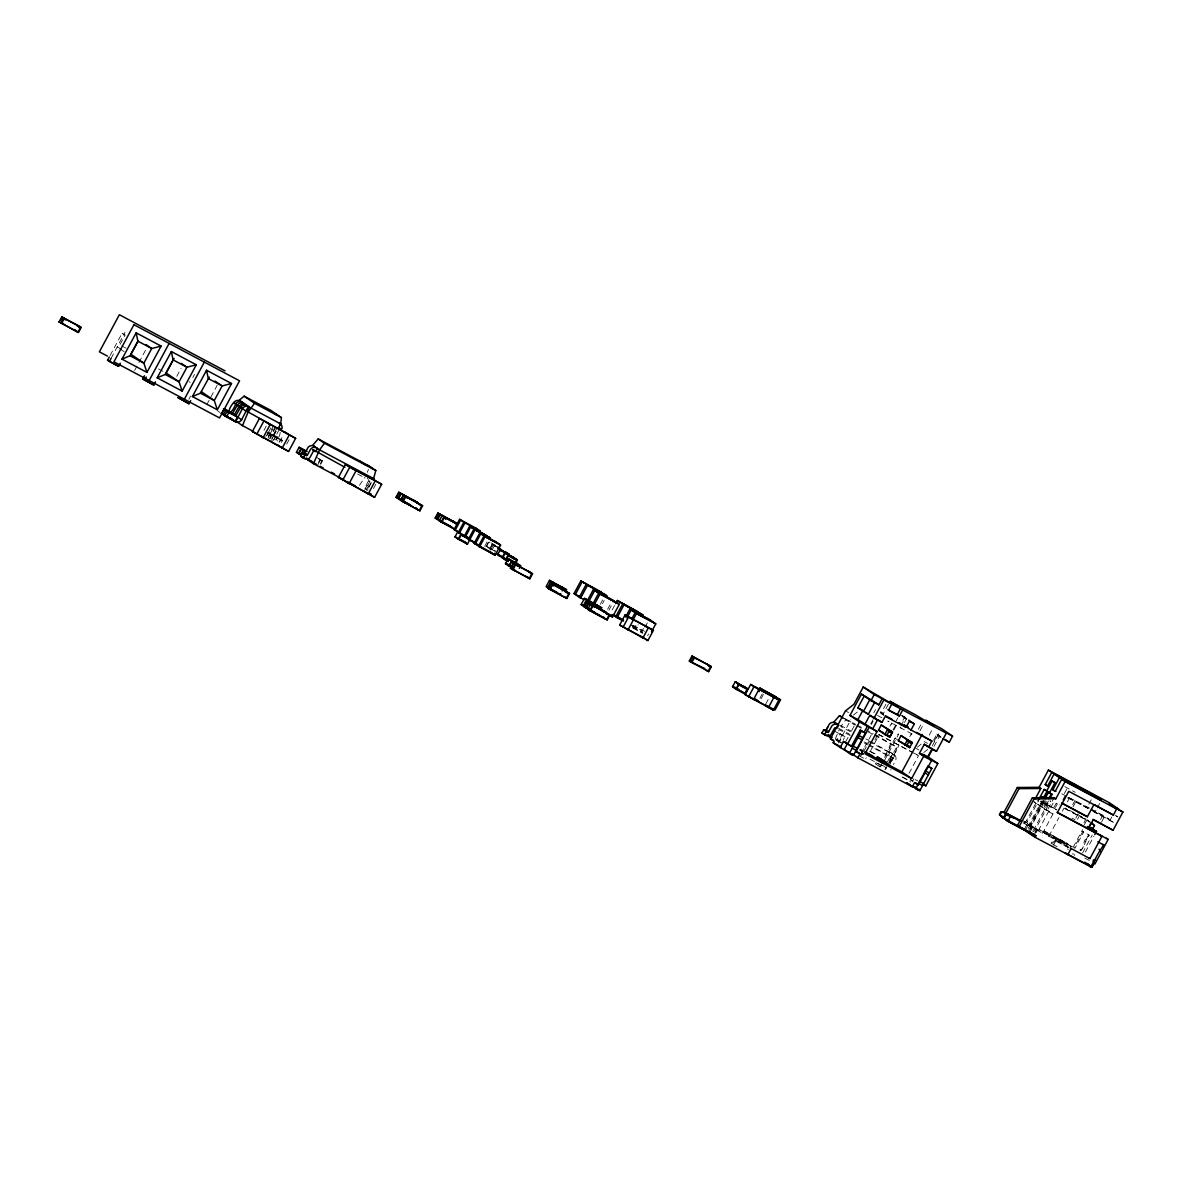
<?xml version="1.0" encoding="UTF-8"?>
<svg xmlns="http://www.w3.org/2000/svg" width="1182" height="1182" viewBox="0 0 1182 1182"><rect width="100%" height="100%" fill="white"/><g stroke="black" fill="none" stroke-linecap="round" stroke-linejoin="round"><path stroke-width="0.75" stroke-dasharray="5 3.75" d="M272.643 429.051L270.382 433.454L278.982 438.094L277.386 441.078M874.724 734.436L897.049 747.275L894.833 755.342L890.12 764.089M368.799 480.232L365.932 485.639A4.107 4.004 -55.6 0 0 365.238 488.934M367.321 472.372L368.444 469.298M890.8 742.99L887.992 750.659L883.53 757.884M835.334 738.913L839.146 729.708L850.272 735.618M863.924 748.59L862.18 750.851L858.959 748.649M263.985 430.381L266.231 426.111M270.841 427.825L268.595 432.08L270.397 433.306M273.692 425.417L268.935 434.607A5.275 5.142 -55.6 0 0 268.787 435.966M275.303 426.525L270.56 435.715A5.275 5.142 -55.6 0 0 270.604 438.419L276.056 431.253M275.761 427.323L271.993 434.562L282.395 440.443L280.784 443.413M276.352 429.184L272.348 436.956A5.275 5.142 -55.6 0 0 272.2 438.315M276.056 431.386L271.476 440.384M279.159 429.657L275.406 436.808L270.811 435.05L281.552 440.517M280.208 432.302C279.055 443.738 271.934 432.981 277.282 438.256L274.889 442.718M110.133 355.457L122.056 333.324L125.115 334.949M111.093 358.323L124.996 332.334M134.6 370.527L138.072 364.086M138.944 362.46L146.76 347.951M176.753 376.334L181.097 368.267M192.799 377.59L194.542 374.369M188.884 399.324L190.583 396.162M206.747 404.717L217.163 385.347M267.073 435.331L268.669 432.346L278.982 438.094M268.063 438.049L270.471 433.572L268.669 432.346L265.743 436.439M270.486 437.665L272.082 434.68L282.395 440.443M273.884 440L275.495 437.015L282.587 440.797M275.583 439.852L277.194 436.867M278.996 442.186L280.607 439.202M279.602 442.038L283.444 434.887M286.694 444.137L289.029 439.778M318.313 458.764L319.953 459.621L317.855 463.536L319.716 464.822M320.485 459.473L321.814 460.906L320.411 463.521M318.091 464.393L320.795 459.355L318.608 458.202M320.632 464.408L322.671 460.64L320.795 459.355M364.839 489.348L369.464 480.778M369.966 481.399L367.218 486.511A4.107 4.004 -55.6 0 0 366.686 490.367M371.251 482.271L368.503 487.383L365.932 485.639M371.03 483.335L368.651 487.693M373.482 488.58L375.832 484.221M484.664 546.335L487.87 540.396M485.832 546.882L488.727 541.637L496.484 545.833M486.792 546.424L488.55 542.272L496.174 546.394M496.41 547L491.993 543.883L496.839 546.527M489.939 548.581L492.037 544.68M489.747 549.231L492.466 544.193L489.2 541.962M490.56 550.132L493.692 544.311M492.318 549.556L494.726 545.094M600.323 604.298L602.879 599.555M602.495 603.618L604.194 600.456M607.607 609.291L611.005 602.968M608.922 610.193L613.177 602.288M612.202 609.942L614.758 605.214M635.089 626.992L635.946 625.411M631.587 625.322L636.418 627.893L638.117 624.731M641.087 632.887L643.481 628.425M644.929 627.243L647.485 622.5M647.662 635.606L648.504 634.025M759.878 698.252L762.287 693.79M761.031 698.828L763.38 694.455M765.803 703.955L769.009 698.015M839.9 733.667L841.924 735.056L838.585 741.277L836.561 739.888L839.9 733.667L844.967 736.682L843.298 739.784M838.363 742.99L850.863 719.764M841.628 742.887L839.589 741.498L842.943 735.293M845.691 741.764L848.277 736.947M851.734 730.535L855.192 724.123M873.823 712.776L875.507 709.643M870.72 724.019L873.262 719.291M871.356 724.463L873.055 721.301M883.826 715.346L881.004 713.411L885.909 704.295M863.215 754.338L861.353 753.067L864.057 748.043M864.781 746.994L872.523 732.604M860.555 755.919L864.308 748.886M888.362 704.28L883.442 713.411L877.207 710.101M863.894 751.338L869.08 741.705M874.902 740.035L878.344 733.638M870.573 750.762L879.216 734.716L912.785 752.461M889.972 726.147L891.671 723L890.607 726.575M896.325 720.71L897.965 717.666M893.09 729.826L895.646 725.098M893.725 730.269L896.281 725.541M902.915 720.296L904.555 717.267L907.333 719.173M900.876 726.029L905.56 717.341L902.339 715.627M884.609 757.529L894.937 738.351A5.762 1.271 -62 0 1 898.719 734.007L883.722 761.873M881.018 766.896L880.383 766.453L882.437 762.656M904.481 722.557L906.83 718.213L905.56 717.341M887.18 762.39L890.031 756.997L888.48 755.195L890.135 752.121L894.198 754.722A4.654 4.536 -55.6 0 1 895.749 760.085L893.4 764.518M889.573 760.159L898.172 744.172M884.978 769.379A5.762 1.271 -62 0 0 885.229 769.246L886.663 766.645M888.465 763.277L891.317 757.869L889.765 756.066M889.544 762.907L899.044 745.251M889.736 764.148L892.602 758.755L891.036 756.953L892.691 753.88L894.198 754.722M909.8 736.682L911.499 733.534L910.436 737.11M918.34 729.338L921.605 723.266M919.951 730.845L924.043 723.251M929.244 735.13L932.509 729.058M909.017 773.353L918.517 755.697L915.311 753.998M933.514 740.242L936.779 734.155L939.764 735.736L934.031 746.374M913.863 778.864L912.77 780.903L908.81 778.79M934.061 741.38L937.326 735.293L941.049 737.273M932.273 745.872L939.025 733.342M1024.07 822.288A2.541 2.482 -55.6 0 0 1026.464 820.603L1037.663 799.83M1046.321 801.219L1042.923 807.528L1036.57 803.627L1038.269 800.48M1024.011 822.746A2.541 2.482 -55.6 0 0 1027.527 821.327L1038.712 800.554M1024.587 828.818L1027.365 823.677L1024.676 821.845M1025.651 829.557L1028.414 824.401L1033.378 827.045L1027.365 823.677M1036.57 803.627L1033.703 801.662L1052.985 813.97L1042.627 833.221L1029.286 824.09L1042.081 800.48M1044.194 800.229L1040.795 806.523L1039.953 805.947L1042.494 801.219M1045.627 800.908A5.762 5.614 -55.6 0 0 1042.952 803.45L1031.753 824.223A2.541 2.482 -55.6 0 1 1027.912 825.45L1026.862 824.726A2.541 2.482 -55.6 0 0 1030.704 823.499L1041.889 802.726A5.762 5.614 -55.6 0 1 1043.307 800.982M1028.03 827.947A5.762 5.614 -55.6 0 0 1030.069 825.775L1045.346 797.392M1028.429 829.04A5.762 5.614 -55.6 0 0 1031.118 826.499L1046.395 798.116M1028.828 831.729L1031.591 826.587L1028.414 824.401M1030.674 829.35L1032.314 826.321M1030.571 831.168L1032.654 827.311L1037.604 829.941L1035.979 832.985M1048.434 800.968L1044.179 808.857L1047.163 810.424L1043.765 808.104L1048.02 800.229M1032.876 830.414A5.762 5.614 -55.6 0 0 1034.294 828.671L1049.572 800.288M1032.669 831.936A5.762 5.614 -55.6 0 0 1035.358 829.395L1050.635 801.012A5.762 5.614 -55.6 0 0 1049.956 800.716M1034.915 832.261L1036.555 829.217L1031.591 826.587M1034.22 834.625L1036.673 830.059L1032.654 827.311M1052.985 813.97L1047.045 810.808L1054.137 797.628M1043.47 832.586L1044.282 831.064L1067.937 843.756L1067.11 845.278L1038.919 829.454L1054.063 801.337M1056.25 803.184L1053.517 808.252L1054.58 808.976L1057.314 803.908L1056.25 803.184L1059.382 804.853M1064.361 793.491L1066.829 788.926M1068.41 846.667L1048.862 836.28L1044.312 833.162L1045.124 831.64L1044.282 831.064M1048.862 836.28L1058.954 817.53M1062.322 811.28L1064.007 808.163M1067.361 801.913L1069.045 798.781L1064.421 796.328M1072.488 846.903L1054.374 837.152L1051.093 843.224L1051.936 843.815L1055.216 837.728M1072.739 804.647L1076.019 798.559M1053.517 843.032L1056.058 838.304L1054.374 837.152M1072.975 806.892L1077.068 799.298M1053.635 844.967L1055.822 840.919L1054.965 840.328L1068.912 847.745M1075.827 818.18L1078.279 813.615M1077.511 819.348L1079.151 816.304M1066.267 844.702L1067.08 843.18M1088.844 804.218L1091.311 799.653M1083.953 822.79L1085.992 818.993L1065.13 808.074M1084.322 824.785L1087.056 819.717L1085.992 818.993L1089.627 822.258M1073.212 847.154L1082.638 829.646M1082.786 831.522L1074.054 847.73L1074.896 848.321L1083.628 832.098L1082.786 831.522L1089.582 835.26C1084.337 839.383 1085.844 847.006 1080.038 850.7M1093.926 811.31L1114.656 823.012L1094.828 812.477L1096.468 809.434M1097.28 807.912L1099.733 803.361M1079.979 849.755C1085.682 850.242 1082.003 837.211 1087.13 839.826M1086.273 839.25L1088.74 834.684L1089.582 835.26M1082.609 852.931L1092.212 835.098M1100.56 819.599L1103.84 813.512M1085.386 852.104L1093.956 836.176M1101.447 822.273L1104.712 816.201L1090.986 808.902M1110.223 819.968L1111.848 816.925M359.476 485.285L365.105 476.967M268.521 436.306L270.471 433.572M269.156 438.773L272.082 434.68M271.919 438.64L273.884 435.907M272.569 441.108L275.495 437.015M365.829 489.643L370.926 482.98M890.12 762.405L893.178 758.416A4.654 4.536 -55.6 0 0 891.642 752.964M853.374 715.125L859.048 710.678M917.247 747.201L924.339 741.661L927.515 743.345M923.763 752.52L928.018 749.196M885.229 769.246L885.51 769.039A5.762 1.271 -62 0 0 886.53 767.945M1072.177 853.906L1073.552 854.025M860.895 750.762L863.288 750.851L858.324 748.221M1064.805 786.651L1075.251 792.295M1115.099 815.432L1117.936 816.939L1115.601 815.344M1089.464 808.089L1067.878 796.978M1066.267 796.121L1061.436 793.565L1063.549 795.013M1068.439 797.599L1109.159 819.244L1104.712 816.201M1067.863 797.466L1092.301 810.453M1068.336 798.042L1089.272 809.168M900.832 715.287L906.83 718.213M1065.174 808.577L1090.232 821.889M1064.672 808.473L1089.715 821.786M880.176 712.125L883.294 713.78M881.004 713.411L884.121 715.066M1056.531 809.626L1040.588 801.16L1056.649 809.921M1071.897 818.047L1074.999 819.702M877.443 715.435L882.319 718.021M912.135 733.963L887.845 721.064L888.48 721.493M1039.953 805.947L1043.765 808.104M845.44 710.899L848.617 712.598M915.828 748.309L919.005 749.994M894.937 738.351L897.419 739.666M914.277 753.244L917.247 754.825M878.477 734.421L913.716 753.141M844.82 718.553L855.428 724.197M857.039 725.039L863.466 728.467M865.076 729.324L873.114 733.594M856.861 725.925L861.693 728.481M868.12 731.894L872.937 734.465M874.547 735.322L897.049 747.275M1045.124 831.64L1067.937 843.756M1023.346 820.929L1029.286 824.09M1056.058 838.304L1071.764 846.652M1038.919 829.454L1071.498 846.77M1044.312 833.162L1067.11 845.278M840.328 725.334L851.439 731.244M865.741 738.839L868.933 740.523M870.513 741.365L894.833 755.342L866.229 740.154M1023.124 822.894L1027.912 825.45M1036.673 830.059L1042.627 833.221M850.331 731.702L840.801 726.635L845.706 720.001L855.251 725.068L849.001 720.769M1055.822 840.919L1068.41 847.612M121.731 345.898L126.326 348.335M1084.781 858.102L1091.075 861.442M838.673 728.393L849.799 734.303M864.101 741.912L867.278 743.596M868.859 744.438L893.178 758.416L869.346 745.753M491.697 544.444L496.071 546.764M357.629 474.056L362.401 476.582M864.574 743.212L867.751 744.911M117.136 346.947L121.761 349.399M158.506 368.917L164.653 372.197M1052.793 844.391L1060.417 848.44M486.437 546.187L495.539 551.078M834.329 731.023L844.967 736.682M491.047 549.128L495.421 551.447M487.472 547.443L494.77 551.314M633.286 625.322L644.545 631.306M870.617 751.516L876.438 754.618M316.111 457.153L322.671 460.64M869.568 751.25L876.852 755.121M631.882 625.278L642.062 630.597M632.725 626.844L642.373 631.986M632.429 626.903L642.092 632.03M633.168 627.908L642.831 633.035M632.872 627.952L642.535 633.079M859.875 749.565L863.303 751.131M915.178 779.573L917.823 780.977M862.195 752.801L863.835 753.673M836.561 739.888L839.589 741.498M861.353 753.067L863.54 754.219M835.541 739.666L838.585 741.277M836.457 740.42L841.274 742.976M869.996 759.213L886.042 767.739L882.289 765.153M879.098 764.34L876.113 762.759L875.434 763.823L880.383 766.453M907.17 779.544L900.832 776.175L910.775 782.011M859.831 756.185L863.554 758.164M1092.508 810.882L1094.828 812.477M1041.889 802.726L1042.952 803.45M936.779 734.155L940.916 736.992M937.326 735.293L940.015 737.125M1044.179 808.857L1047.045 810.808M1085.179 841.274L1086.036 841.85M902.383 716.528L906.55 719.395M1080.555 849.888L1081.397 850.464M900.108 727.477L901.364 728.334M1026.464 820.603L1027.527 821.327M1030.704 823.499L1031.753 824.223M1067.449 848.898L1068.306 849.474M1036.555 829.217L1037.604 829.941M1030.069 825.775L1031.118 826.499M1034.294 828.671L1035.358 829.395M842.042 717.075L848.307 721.375M889.603 755.8L892.277 757.647M910.229 779.765L913.095 781.73M859.477 750.009L862.269 751.915M876.069 764.252L879.659 766.719A5.762 1.271 -62 0 0 880.28 766.616L880.56 766.409A5.762 1.271 -62 0 0 881.565 765.315M836.974 739.105L838.998 740.493M632.459 625.175L636.418 627.893M367.247 478.429L368.518 479.316M319.953 459.621L321.814 460.906M122.056 333.324L124.996 335.348L119.781 345.026L118.673 344.257M189.076 381.668L190.184 382.436M217.902 411.114L219.689 412.341M120.003 348.912L124.287 351.852M1074.157 854.438L1074.734 855.399M1087.056 819.717L1089.198 821.697M367.809 490.693A4.107 4.004 -55.6 0 1 367.957 488.417M891.036 770.103A4.107 4.004 -55.6 0 1 890.563 769.792M862.875 753.141A5.762 1.271 -62 0 1 861.383 755.224M866.332 757.854A5.762 1.271 -62 0 1 865.682 758.504M272.008 434.415L273.81 435.656L267.398 432.715L272.008 434.415"/><path stroke-width="1.5" d="M860.186 730.121L865.416 733.091L853.419 755.387L849.444 753.289L861.456 730.993L860.186 730.121L851.454 746.33L843.46 741.469L840.195 747.556L848.129 751.767M927.944 766.113L931.844 768.389L919.847 790.684L915.873 788.586L918.621 783.119M280.681 423.895L281.419 417.601L271.018 410.464L244.113 396.162L239.296 400.181L250.421 407.805L280.681 423.895L278.272 428.357M924.354 772.467L928.298 774.978M375.817 470.525L373.586 478.592L319.554 449.884L312.728 445.2L318.209 438.936L369.552 466.225L375.817 470.525L324.474 443.235L318.209 438.936M248.988 406.859C241.025 417.571 252.83 406.445 247.732 406.386A5.275 5.142 -55.6 0 0 242.753 407.967L235.632 421.767L233.844 420.541M248.383 406.638L241.261 420.437A5.275 5.142 -55.6 0 1 236.282 422.004L224.713 415.783L227.121 411.321L235.632 415.842L237.582 417.083L235.026 421.546L224.713 415.783M1102.909 844.406L1103.752 844.982C1098.654 851.941 1094.901 859.166 1091.754 867.278C1088.844 868.238 1089.272 862.358 1086.79 864.648L1035.092 837.299L1029.374 833.384L1029.877 832.453A5.762 5.614 -55.6 0 1 1027.66 831.832L1026.611 831.109A5.762 5.614 -55.6 0 0 1028.709 831.729L1029.448 831.744A5.762 5.614 -55.6 0 0 1030.187 831.655M253.569 431.533L242.487 425.638L248.013 412.282L254.514 403.298L281.419 417.601M343.947 479.892L313.452 463.684L319.554 449.884L324.474 443.235M881.225 725.068L892.528 732.057L889.795 737.125L884.845 734.48L878.492 730.136L881.225 725.068L892.528 732.057L889.795 737.125L884.727 733.638M307.409 455.055L306.581 455.764L302.37 453.179C304.468 455.277 305.621 451.982 307.409 455.055L310.541 449.323A4.654 4.536 -55.6 0 1 315.889 447.638L317.426 448.421L315.771 451.48L313.393 451.199L310.467 456.562A4.107 4.004 -55.6 0 1 304.764 458.779L302.001 457.124M836.102 723.414L834.566 722.63A4.654 4.536 -55.6 0 0 829.217 724.33L825.863 730.535L823.603 729.929L821.963 733.003L825.996 735.544A4.107 4.004 -55.6 0 0 831.7 733.313L834.64 727.949L837.004 728.245L838.659 725.172L833.96 721.951L839.442 715.701L842.042 717.075M838.659 725.172L837.122 724.389A4.654 4.536 -55.6 0 0 831.773 726.088L828.154 732.5L823.603 729.929M853.419 755.387C853.094 752.55 852.148 755.771 849.533 752.727M919.847 790.684C919.714 787.64 917.365 791.113 914.558 787.064M59.1 321.918L61.804 316.879L79.297 326.173L81.159 327.458L78.455 332.482L59.1 321.918L78.455 332.482M60.651 320.337L62.055 317.736L65.852 319.332L63.695 318.608M60.962 323.188L63.68 318.165L61.804 316.879M62.055 317.736L63.917 319.007L61.819 322.922L63.459 323.794L61.287 323.07L63.459 323.794M74.702 329.483L76.269 331.315L78.204 331.64L80.317 327.724L78.455 326.439M76.815 325.567L80.317 327.724M120.283 363.214L118.599 366.331L109.409 361.456L107.577 360.2L109.276 357.038M109.409 361.456L111.093 358.323M121.982 359.136L136.152 332.836L161.092 346.09L146.937 372.389L121.982 359.136L130.005 355.767L137.866 341.155L136.152 332.836M137.984 341.317L130.995 354.305L143.864 363.14L146.937 372.389M155.492 381.919L153.808 385.037L144.618 380.161L142.786 378.905L144.485 375.743M144.618 380.161L146.302 377.028M149.154 380.515L169.129 343.401M157.191 377.841L171.36 351.542L196.301 364.795L182.146 391.094L157.191 377.841L165.199 374.472L173.074 359.86L171.36 351.542M174.064 358.412L166.204 373.01L179.073 381.83L182.146 391.094M184.362 399.221L204.338 362.106M192.4 396.546L206.555 370.247L231.509 383.5L217.34 409.799L192.4 396.546L200.408 393.178L209.273 377.102M189.002 403.742L177.994 397.61L189.002 403.742L190.686 400.624M230.372 418.576L221.492 413.567L223.886 409.105L234.346 414.867L239.518 405.751A5.275 5.142 -55.6 0 1 244.497 404.17L245.93 404.732M223.28 414.808L225.688 410.331L223.886 409.105M226.516 417.024L228.924 412.548L227.121 411.321M252.387 431.519L259.434 418.458L295.648 438.345L288.6 451.421L252.387 431.519L258.784 434.917M256.657 434.444L263.689 421.368M301.026 448.997L303.198 449.707L301.247 449.396L299.149 453.312L300.479 454.745L296.431 452.292L299.135 447.269L307.157 451.524M298.292 453.578L301.011 448.554L299.135 447.269M300.597 455.1L303.316 450.061L305.192 451.79M304.926 454.937L303.286 457.995L300.716 456.237L302.858 452.218M303.818 453.858L305.178 451.347L303.316 450.061M304.025 454.804L307.97 447.564A4.654 4.536 -55.6 0 1 313.319 445.88L314.855 446.663M338.407 477.41L345.44 464.349L381.653 484.236L374.62 497.297L338.407 477.41L343.194 479.951M342.662 480.32L349.695 467.259L345.44 464.349M411.735 505.881L396.029 497.253L398.733 492.229L418.088 502.793L398.733 492.229M396.871 496.987L398.969 493.071L402.781 494.667L398.969 493.071M397.891 498.523L400.595 493.5M400.846 494.357L398.733 498.257L400.077 499.69L398.201 498.405M400.535 500.252L403.239 495.228L420.733 504.522L422.595 505.807L419.891 510.831L400.535 500.252L419.891 510.831M401.378 499.986L403.49 496.085L405.13 496.957M402.397 501.537L405.426 496.396L407.302 497.666L405.352 497.356L403.254 501.271M416.138 507.832L417.704 509.664L419.64 509.989L421.752 506.073L418.251 503.916M452.337 527.467L435.168 518.056L437.872 513.032L457.227 523.611L437.872 513.032M436.01 517.79L438.123 513.889L441.92 515.47L439.985 515.16L437.887 519.075L439.216 520.508L436.01 517.79L437.887 519.075M437.03 519.341L439.748 514.318M454.981 529.477L439.261 520.848L441.979 515.81L457.271 523.951M441.137 522.119L443.841 517.095L441.979 515.81M445.717 518.809L444.151 516.977L445.717 518.809L444.077 517.938L441.979 521.853L443.324 523.286L441.447 522.001M454.745 523.005L453.179 521.159L456.385 523.877L454.523 522.592M464.098 535.653L454.095 529.536L459.591 519.341L476.228 528.339M455.159 530.26L460.655 520.065M457.715 531.856L461.453 534.412L458.749 539.435L455.011 536.879L457.715 531.856L466.624 537.382L458.188 532.166M455.484 537.204L455.425 536.392M458.35 532.447L463.846 522.252L480.483 531.265L475.164 527.615M459.414 533.171L464.91 522.991L459.591 519.341M466.462 536.495L470.2 539.051L460.98 534.087L458.276 539.11L467.481 544.089L474.957 529.876L469.638 526.226L464.142 536.421M465.206 537.145L470.702 526.965L486.275 535.239M478.813 545.035L468.397 539.332L473.893 529.152L489.466 537.426M467.023 543.764L455.011 536.879M469.771 539.539L469.727 538.741M495.258 541.4L500.577 545.05L495.095 555.23L474.189 543.306L479.685 533.126L496.322 542.124M475.253 544.045L480.749 533.85M479.508 546.956L485.004 536.761L479.685 533.126M494.711 553.235L494.032 554.506L478.444 546.232L483.94 536.037L499.513 544.311M500.296 550.339C499.543 552.186 493.677 555.895 504.02 557.343M500.784 549.32L497.829 546.971M502.173 557.741L504.877 552.718L508.615 555.274L505.896 560.298L502.173 557.741L507.994 560.844M499.942 550.103L514.081 557.682L504.699 553.353L502.631 558.067M505.896 552.821L497.873 547.768M515.322 563.696L517.361 559.913L508.142 554.949L505.438 559.972L508.349 561.524M508.171 558.658L511.895 561.214L509.191 566.237L505.468 563.681L508.171 558.658L517.376 563.622L507.979 559.293M505.926 564.006L505.881 563.208M511.939 566.917L508.733 565.927L512.102 567.788M520.183 565.543L520.228 566.341L511.126 561.45L520.641 565.853L519.297 568.379M511.481 561.686L509.028 565.365M510.491 568.232L513.195 563.208L530.688 572.502L532.55 573.772L529.846 578.796L510.491 568.232L529.846 578.796M511.333 567.966L513.446 564.05L517.258 565.646L515.382 564.361L512.353 569.517M516.889 559.603L515.529 563.001M515.308 565.336L513.21 569.236L514.539 570.67L512.678 569.399M531.708 574.038L528.502 571.334L531.708 574.038L529.595 577.954L525.798 576.358M549.497 580.332L546.143 586.553L548.182 587.942L551.521 581.721L549.497 580.332L566.725 589.803L551.521 581.721M547.488 587.882L550.191 582.859L569.547 593.438L566.843 598.461L549.349 589.168L547.488 587.882L564.656 597.294L566.592 597.604L568.705 593.704L565.498 590.985L568.705 593.704M549.349 589.168L552.068 584.144L550.191 582.859M553.102 586.065L554.565 583.347L552.541 581.958M551.846 589.774L548.33 587.617L550.206 588.902L552.304 584.987L554.255 585.297L550.443 583.716M560.756 593.63L560.342 594.398L551.211 589.552M562.218 590.911L563.681 588.193L561.657 586.804M587.424 585.459L580.628 598.092L574.038 593.571L580.835 580.938L606.75 595.728L580.835 580.938M575.353 594.472L582.15 581.84L601.475 592.108M586.228 607.578L581.16 604.563L584.514 598.358L601.741 607.814L584.514 598.358M583.184 605.952L586.538 599.747M601.077 616.029L583.908 606.617L586.612 601.594L605.967 612.173L586.612 601.594M587.439 600.604L593.394 589.552L619.309 604.327L612.498 616.974L606.071 613.547M584.75 606.351L586.848 602.451L588.488 603.322M588.769 601.505L594.709 590.453L614.034 600.722M585.77 607.903L588.473 602.879M586.656 606.794L586.095 607.784L587.956 609.07M588.119 604.076L589.582 601.357L587.557 599.968M586.612 607.637L588.725 603.721L586.848 602.451M609.912 614.876L590.557 604.298L609.912 614.876L607.208 619.9L589.715 610.606L587.853 609.336L590.66 604.032L588.799 602.761M593.571 602.643L598.668 593.172L617.994 603.426M589.715 610.606L592.418 605.583M592.448 606.026L594.605 606.75L592.67 606.425L590.557 610.34L588.695 609.07L592.197 611.212M594.044 605.125L599.998 594.073L593.394 589.552M601.608 610.281L603.47 611.567M603.455 616.901L605.021 618.747L606.957 619.058L609.07 615.142M605.553 612.985L607.193 613.857M615.6 603.633L617.314 600.471L643.215 615.261L617.314 600.471M612.04 614.477L611.183 616.058L612.498 616.974M623.535 621.052L617.093 617.625L623.904 604.992M619.663 625.042L625.145 614.862L653.395 630.375L647.899 640.57L619.663 625.042L624.643 627.701M625.618 616.989L629.873 609.085L649.184 619.353L655.774 623.874L651.518 631.764M626.933 617.89L631.188 609.986L650.499 620.255M622.973 627.332L628.469 617.137L625.145 614.862M631.749 619.013L635.148 612.704L654.459 622.958M633.064 619.929L636.463 613.606L629.873 609.085M689.298 661.063L692.002 656.04L711.357 666.604L708.653 671.642L689.298 661.063L704.9 668.643M690.14 660.797L692.253 656.882L696.05 658.477L694.115 658.167L692.017 662.083L693.346 663.501L690.14 660.797L692.017 662.083M691.16 662.348L693.864 657.325L692.002 656.04M706.467 670.475L708.402 670.785L710.515 666.884L708.639 665.599M708.875 666.013L707.309 664.166L710.515 666.884M735.248 681.733L738.986 684.289L736.268 689.313L732.545 686.757L735.248 681.733L743.803 687.008M733.003 687.082L732.958 686.284M735.721 682.044L747.718 688.929L745.015 693.967L735.81 689.003L745.207 693.317L747.26 688.618L738.514 683.964L736.46 688.678M745.177 694.632L750.673 684.437L778.908 699.966L773.427 710.16L745.177 694.632L763.616 704.428M748.502 696.907L753.983 686.727L750.673 684.437M759.095 691.603L760.691 688.633L776.264 696.907M764.946 691.544L759.627 687.894L780.519 699.818L775.037 710.013L765.7 705.048M826.07 730.313L827.74 727.211M824.519 734.761L826.174 731.688M829.454 736.43L829.882 735.647M840.195 747.556L833.207 742.769L834.034 741.247L830.429 738.78L845.44 710.899L853.951 704.25L863.229 687.023L887.549 701.251L898.453 707.043L889.987 701.251L914.779 714.416L934.149 726.014L925.683 720.207L941.552 728.644L952.559 736.179L949.279 742.266L942.941 738.898M952.559 736.179L944.625 731.968L946.309 733.135L936.499 751.368L924.324 744.261L919.419 753.377L923.644 756.273L911.647 778.569L865.047 753.821L877.044 731.525L859.491 721.936L849.976 715.405L861.427 694.115L874.857 702.108L868.312 714.268L857.851 707.855L864.397 695.696M877.044 731.525L857.896 719.616L862.816 710.5L857.851 707.855M863.362 711.638L869.908 699.478M847.479 744.232L859.491 721.936M874.222 694.573L882.156 698.784L878.876 704.856L870.957 700.645L874.222 694.573L863.229 687.023M864.884 724.403L869.789 715.287L876.143 718.656M864.145 732.219L867.425 726.147M923.172 784.434L925.816 785.838L937.814 763.542L929.894 759.332L931.579 760.499L918.488 784.818L914.513 782.706L912.341 786.769L857.807 757.795L859.979 753.732L856.019 751.634L869.11 727.299M936.499 751.368L928.564 747.157L931.83 741.07L911.012 730.018L914.292 723.931L909.327 721.301L906.062 727.373L885.229 716.322L881.964 722.394L874.03 718.183L883.855 699.936L882.156 698.784M872.818 728.614L877.724 719.498L881.964 722.394M891.775 704.162L888.509 710.234L899.413 716.026L902.693 709.954L883.855 699.936M899.413 716.026L897.301 714.578L900.566 708.506M887.224 734.583L888.864 731.54L887.564 729.412L884.845 734.48L890.194 736.164M877.443 756.953L876.63 758.475L881.491 761.799L885.466 763.912L886.278 762.39L877.443 756.953L886.278 762.39M881.491 761.799L882.319 760.277M898.32 740.671L901.053 735.603L912.356 742.591L909.623 747.659L898.32 740.671L903.284 743.301M908.692 742.074L911.662 743.655L912.356 742.591L907.407 739.962L904.673 745.015L907.052 745.118L908.692 742.074L907.407 739.962L901.053 735.603M911.647 778.569L901.91 771.905L922.108 734.406M919.419 753.377L927.353 757.588L932.258 748.472M937.814 763.542L928.298 757.012L932.391 749.418M918.946 782.351L924.339 772.865M924.974 771.225L927.885 766.291L931.844 768.389M1005.276 812.595L1006.34 813.319L1003.607 818.387L999.337 814.693L1000.977 811.65L1005.276 812.595L1021.026 820.973M1003.607 818.387L999.972 815.122L1001.612 812.078L1006.34 813.319L1020.494 820.84M1004.006 812.27L1017.347 787.493L1039.111 787.33L1040.81 788.497L1035.284 798.737M1005.69 813.438L1019.032 788.66L1040.81 788.497M1006.783 820.574L1030.098 833.118L1007.832 821.298L1003.577 817.589L1005.202 814.546L1009.502 815.506L1020.465 821.327M1004.198 818.033L1005.838 814.989L1010.566 816.23L1007.832 821.298L1003.577 817.589M1039.111 787.33L1048.39 770.103L1051.773 772.422L1045.228 784.582L1047.548 786.178L1054.093 774.018L1059.382 777.653L1052.837 789.812L1055.171 791.408L1061.717 779.248L1065.1 781.568L1055.822 798.796L1054.137 797.628L1032.374 797.806L1017.362 825.671L1035.905 835.792L1035.092 837.299M1019.047 826.824L1034.058 798.958L1055.822 798.796M1039.111 798.899L1044.208 789.443L1050.562 793.344L1044.208 789.443M1024.587 828.818L1024.085 829.764L1021.411 827.917M1046.631 791.113L1052.098 780.977L1055.068 782.558M1043.78 797.318L1047.178 791.024M1044.194 798.072L1047.592 791.763L1052.364 794.57L1051.419 793.92L1048.862 798.648M1045.036 798.648L1048.434 792.339M1033.098 835.364L1028.325 832.66L1028.828 831.729M1050.118 797.82L1051.817 794.659L1049.394 792.989L1054.846 782.853L1052.098 780.977M1033.393 836.147L1034.22 834.625L1002.543 817.663M1063.224 800.022L1064.864 796.978M1061.584 803.066L1087.366 816.762L1093.911 804.602M1088.341 828.833L1093.247 819.717L1113.075 830.252L1122.9 812.019L1111.287 805.592L1108.967 803.982L1118.881 809.256L1109.573 802.874L1048.39 770.103M1092.862 828.626L1094.488 825.597L1091.282 822.613L1088.548 827.681L1092.862 828.626L1087.499 826.957M1094.813 834.581L1096.527 831.404L1091.666 828.552M1106.47 838.215L1108.169 839.383L1095.064 863.702L1094.222 863.126L1092.035 867.174L1065.277 852.946L1067.804 854.689L1071.084 848.602L1070.242 848.026L1089.922 858.62L1101.934 836.324L1100.235 835.157M1101.934 836.324L1057.314 812.61L1068.764 791.334L1113.385 815.033L1116.665 808.961L1114.966 807.794L1122.9 812.019M1092.36 863.998L1090.897 866.702L1091.754 867.278M1093.365 859.846L1093.084 862.638L1095.064 863.702M240.552 401.038L239.119 400.491A5.275 5.142 -55.6 0 0 234.139 402.057C224.743 412.429 230.918 417.586 235.927 403.298A5.275 5.142 -55.6 0 1 240.906 401.717L242.34 402.264M232.411 413.626L237.73 404.525A5.275 5.142 -55.6 0 1 242.709 402.944L244.127 403.505M235.735 415.872L240.951 406.741A5.275 5.142 -55.6 0 1 245.93 405.16L247.363 405.722M852.783 754.958C848.868 754.796 848.218 749.61 849.444 753.289M919.212 790.256C915.415 790.049 914.558 784.937 915.873 788.586M232.632 413.582L237.124 416.685M235.868 415.798L241.675 419.861M1099.097 849.208L1100.206 851.572M230.8 412.385L224.565 408.913M161.092 346.09L151.724 348.527L137.866 341.155M196.301 364.795L186.933 367.233L173.074 359.86M231.509 383.5L222.142 385.938L208.283 378.565L206.555 370.247M312.624 450.002L314.486 450.608M228.924 411.188L233.534 414.232M858.93 735.544L862.963 737.657M853.197 746.182L857.231 748.295M929.318 772.954L925.432 770.841M923.585 783.592L919.699 781.479M1005.38 813.541L1008.246 814.176M1009.62 816.452L1012.486 817.087M1006.163 814.073L1009.31 814.9M1010.388 816.984L1013.535 817.811M277.09 427.766L281.966 428.8A5.275 5.142 -55.6 0 0 280.518 423.806L279.425 423.023M230.608 412.4L223.516 408.632M231.258 418.561L230.002 418.103L233.061 419.802M233.238 420.319L234.494 420.777A5.275 5.142 -55.6 0 0 235.839 420.895M1051.773 772.422L1093.764 795.087L1054.093 774.018M1059.382 777.653L1101.373 800.317L1061.717 779.248M1065.1 781.568L1116.665 808.961M1094.429 804.706L1113.385 815.033M1045.228 784.582L1048.316 786.222M902.693 709.954L946.309 733.135M1052.837 789.812L1055.925 791.452M887.948 709.614L897.301 714.578M1093.084 819.362L1113.075 830.252M1062.145 803.199L1087.366 816.762M904.112 724.847L908.367 727.107M885.673 715.893L891.908 719.217M916.7 732.382L931.83 741.07M1087.381 826.528L1096.527 831.404M1057.181 812.285L1108.169 839.383M224.979 370.838L119.367 314.722L99.391 351.837L107.385 356.077M1097.812 841.82L1103.752 844.982M888.864 731.54L891.834 733.121M878.492 730.136L883.456 732.766M907.052 745.118L910.037 746.699L909.623 747.659L904.555 744.172M849.976 715.405L857.896 719.616M923.541 754.485L928.298 757.012M923.644 756.273L931.579 760.499M618.629 601.372L637.94 611.641M605.42 594.812L586.109 584.558L579.313 597.191L584.144 599.762M641.9 614.359L622.589 604.091L615.778 616.723L622.22 620.151M861.456 730.993L865.416 733.091M599.998 594.073L619.309 604.327M636.463 613.606L655.774 623.874M469.638 526.226L490.53 538.15L474.957 529.876M485.004 536.761L500.577 545.05M422.595 505.807L403.239 495.228M443.841 517.095L457.685 524.453M349.695 467.259L381.653 484.236M857.91 737.583L861.87 739.681M497.519 547.532L500.444 549.083M628.469 617.137L653.395 630.375M500.252 549.541L509.043 554.979M344.922 467.304L313.215 449.721M499.72 549.482L509.457 554.506L505.733 551.95M63.68 318.165L81.159 327.458M63.917 319.007L65.557 319.879M763.882 690.82L780.519 699.818M512.22 557.83L515.13 559.382M508.186 555.747L516.933 560.401M753.983 686.727L778.908 699.966M130.005 355.767L143.864 363.14L151.724 348.527L146.007 344.597M165.199 374.472L179.073 381.83L186.933 367.233L181.215 363.302M200.408 393.178L214.267 400.535L217.34 409.799M396.029 497.253L409.873 504.611M435.168 518.056L450.475 526.197M439.261 520.848L454.568 528.975M454.095 529.536L458.779 532.018M301.011 448.554L306.108 451.258M574.038 593.571L580.465 596.999M613.724 614.817L620.166 618.245M693.864 657.325L711.357 666.604M613.428 614.862L623.091 620.003M462.147 535.416L469.431 539.288M496.204 553.427L503.488 557.298M511.126 561.45L518.425 565.321M461.039 534.885L472.992 541.282M225.688 410.331L234.199 414.867M468.397 539.332L474.632 542.641M497.533 554.565L505.852 559.056M228.924 412.548L237.434 417.069M532.55 573.772L513.195 563.208M552.068 584.144L569.547 593.438M588.725 603.721L590.365 604.593M474.189 543.306L490.84 552.319M738.218 684.526L747.305 689.416M865.549 752.284L872.671 755.904M885.377 762.818L888.672 764.503M864.441 751.988L901.91 771.905M843.46 741.469L847.435 743.581L844.155 749.654L848.395 752.565M506.236 563.445L509.147 564.996M296.431 452.292L301.528 455.011M460.034 539.332L465.871 542.435M505.468 563.681L512.294 567.153M828.951 735.854L831.995 737.465M852.178 748.221L856.137 750.319M918.606 783.518L922.581 785.616M221.108 413.094L226.781 416.108M307.571 459.089L311.945 461.408M221.492 413.567L228.584 417.349M581.16 604.563L584.203 606.189M585.725 606.987L588.769 608.612M626.135 628.484L644.574 638.295M831.64 737.863L828.434 736.164L830.931 737.878M316.82 464.511L307.202 459.399L313.452 463.684M320.026 466.225L323.247 467.924M331.27 472.179L334.476 473.893M821.963 733.003L823.44 733.786A4.107 4.004 -55.6 0 0 824.504 734.17M300.716 456.237L302.193 457.035A4.107 4.004 -55.6 0 0 304.409 457.478M549.187 588.163L556.796 592.212M583.908 606.617L594.827 612.439M823.233 733.874L824.726 734.672A4.107 4.004 -55.6 0 0 826.927 735.115M369.803 493.337L371.281 494.135M734.421 687.052L738.794 689.372M347.153 481.591L355.176 485.861M587.853 609.336L607.208 619.9M260.38 435.759L288.6 451.421M732.545 686.757L741.749 691.721M830.429 738.78L833.606 740.464M833.207 742.769L841.141 746.98M910.583 784.951L906.624 782.839L912.341 786.769M911.913 785.661L917.202 788.468M107.577 360.2L118.599 366.331M142.786 378.905L153.808 385.037M276.352 414.572C281.257 417.349 271.387 411.868 276.174 414.587M1094.488 825.597L1091.429 822.982M1017.347 787.493L1019.032 788.66M1032.374 797.806L1034.058 798.958M945.201 739.459L949.279 742.266M908.722 720.119L914.292 723.931M876.202 703.024L878.876 704.856M861.427 694.115L870.957 700.645M904.067 725.246L911.012 730.018M899.103 722.616L906.062 727.373M1094.724 859.609L1095.566 860.186M924.324 744.261L928.564 747.157M1089.08 858.043L1089.922 858.62M1093.631 861.634L1094.473 862.21M1084.766 862.18L1092.035 867.174M865.564 712.377L868.312 714.268M869.789 715.287L874.03 718.183M1088.77 865.697C1088.903 864.278 1085.15 862.284 1086.79 864.648M921.768 753.761L927.353 757.588M1009.502 815.506L1010.566 816.23M1034.22 834.625L1035.905 835.792M1023.435 828.922L1022.371 828.198A5.762 5.614 -55.6 0 0 1023.051 828.508M1025.149 830.488L1028.325 832.66M1002.942 816.703L1002.306 816.274L1005.527 819.244M839.442 715.701L843.209 718.272M923.142 784.006L925.816 785.838M915.415 782.706L918.488 784.818M880.59 760.573L885.466 763.912M868.209 753.54L869.272 754.264M912.002 785.927L914.824 787.847M848.779 744.497L851.454 746.33M826.085 730.062L828.656 731.821M855.694 750.792L859.979 753.732M770.605 695.031L773.929 697.321L768.448 707.501L765.123 705.226L773.427 710.16M755.653 687.097L758.977 689.372L753.495 699.567L750.171 697.277M852.089 753.865L857.807 757.795M743.995 686.373L747.718 688.929M755.209 698.813L758.401 701.015M645.077 625.455L648.401 627.731L642.919 637.925L639.595 635.635M741.291 691.396L745.015 693.967M630.124 617.506L633.449 619.782L627.967 629.976L625.751 628.455M706.792 670.357L708.653 671.642M613.148 614.921L617.093 617.625M596.674 604.815L598.698 606.203M645.682 639.048L647.899 640.57M603.248 611.153L605.11 612.439M565.203 591.547L567.065 592.832M513.623 557.357L517.361 559.913M586.39 607.223L588.252 608.508M516.918 563.297L520.641 565.853M564.981 597.176L566.843 598.461M366.967 464.851L373.216 469.136M360.008 461.157L366.272 465.442M489.776 551.58L495.095 555.23M414.025 500.355L417.231 503.059L415.37 501.789M512.973 568.837L514.85 570.108M371 477.927L375.255 480.838L368.223 493.913L363.967 490.988M464.216 541.844L467.481 544.089M403.018 500.858L404.584 502.705L402.722 501.419M351.822 467.732L356.092 470.658L349.059 483.719L344.789 480.793L374.62 497.297M244.113 396.162L254.514 403.298M214.991 381.032L222.142 385.938L214.267 400.535L201.398 391.715M295.648 438.345L245.221 410.376M284.995 432.036L289.25 434.961L282.217 448.022L277.962 445.097M265.817 421.856L270.072 424.766L263.039 437.828L260.203 435.892M233.726 402.648L238.173 405.781M237.316 405.101L241.763 408.233M240.537 407.317L246.329 411.41M298.618 453.46L300.479 454.745M235.055 420.541L242.487 425.638M230.608 418.325L232.411 419.551M1008.394 820.692L1010.817 822.879M1004.153 817.796L1006.576 819.968M306.803 458.084A4.107 4.004 -55.6 0 1 303.478 457.907M372.965 477.956A4.654 4.536 -55.6 0 1 374.65 480.35M828.567 734.598A4.107 4.004 -55.6 0 1 828.035 734.849M279.573 423.629A5.275 5.142 -55.6 0 1 280.119 424.87M1038.535 798.604A5.762 5.614 -55.6 0 1 1045.346 797.392M1040.736 798.367A5.762 5.614 -55.6 0 1 1045.73 797.82M1025.533 829.542A5.762 5.614 -55.6 0 1 1024.1 829.232M133.935 324.71L113.945 361.81L219.556 417.926L239.547 380.811L133.935 324.71"/></g></svg>
